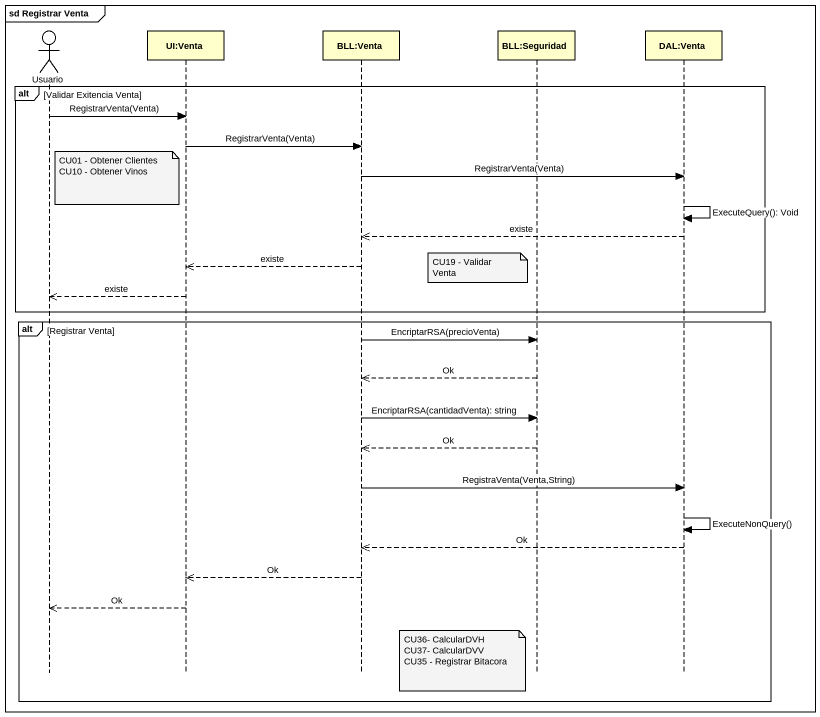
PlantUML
@startuml
mainframe sd Registrar Venta
hide footbox
actor Usuario
participant "UI:Venta" as UI_Venta
participant "BLL:Venta" as BLL_Venta
participant "BLL:Seguridad" as BLL_Seguridad
participant "DAL:Venta" as DAL_Venta

alt Validar Exitencia Venta
  Usuario -> UI_Venta : RegistrarVenta(Venta)
  UI_Venta -> BLL_Venta : RegistrarVenta(Venta)
  BLL_Venta -> DAL_Venta : RegistrarVenta(Venta)
  note right of Usuario
    CU01 - Obtener Clientes
    CU10 - Obtener Vinos
  end note
  DAL_Venta -> DAL_Venta : ExecuteQuery(): Void
  DAL_Venta -->> BLL_Venta : existe
  BLL_Venta -->> UI_Venta : existe
  note left of BLL_Seguridad : CU19 - Validar Venta
  UI_Venta -->> Usuario : existe
end
alt Registrar Venta
  BLL_Venta -> BLL_Seguridad : EncriptarRSA(precioVenta)
  BLL_Seguridad -->> BLL_Venta : Ok
  BLL_Venta -> BLL_Seguridad : EncriptarRSA(cantidadVenta): string
  BLL_Seguridad -->> BLL_Venta : Ok
  BLL_Venta -> DAL_Venta : RegistraVenta(Venta,String)
  DAL_Venta -> DAL_Venta : ExecuteNonQuery()
  DAL_Venta -->> BLL_Venta : Ok
  BLL_Venta -->> UI_Venta : Ok
  UI_Venta -->> Usuario : Ok
  note left of BLL_Seguridad
    CU36- CalcularDVH
    CU37- CalcularDVV
    CU35 - Registrar Bitacora
  end note
end
@enduml
